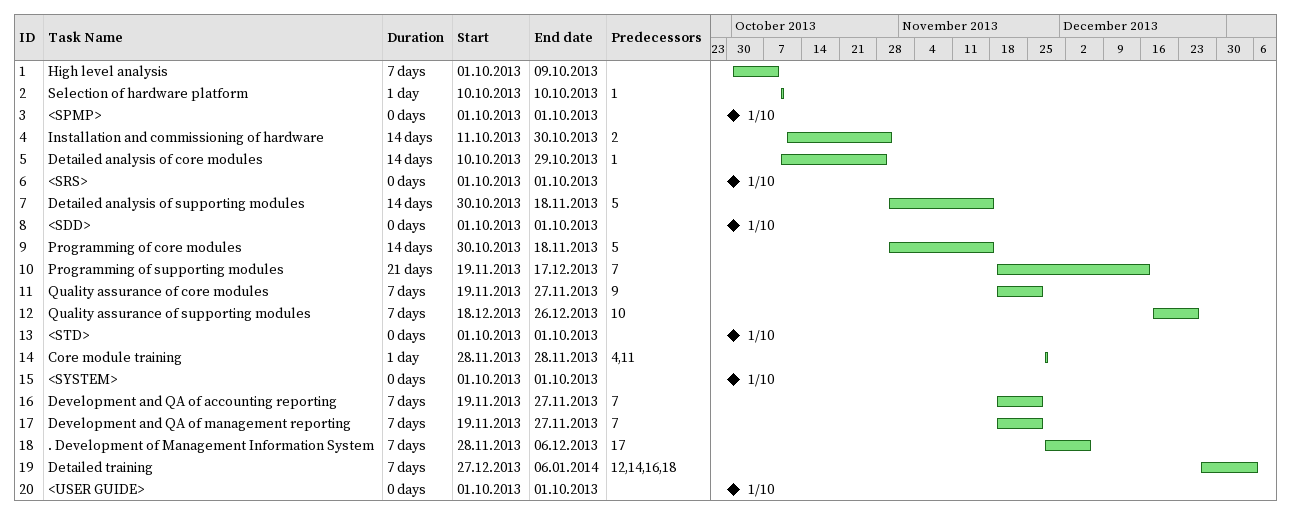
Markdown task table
| ID | Task | Duration | Start | Finish | Predecessors |
|---|---|---|---|---|---|
| 1 | High level analysis | 7d | 2013-10-01 | 2013-10-09 |  |
| 2 | Selection of hardware platform | 1d | 2013-10-10 | 2013-10-10 | 1 |
| 3 | <SPMP> | 0d | 2013-10-01 | 2013-10-01 |  |
| 4 | Installation and commissioning of hardware | 14d | 2013-10-11 | 2013-10-30 | 2 |
| 5 | Detailed analysis of core modules | 14d | 2013-10-10 | 2013-10-29 | 1 |
| 6 | <SRS> | 0d | 2013-10-01 | 2013-10-01 |  |
| 7 | Detailed analysis of supporting modules | 14d | 2013-10-30 | 2013-11-18 | 5 |
| 8 | <SDD> | 0d | 2013-10-01 | 2013-10-01 |  |
| 9 | Programming of core modules | 14d | 2013-10-30 | 2013-11-18 | 5 |
| 10 | Programming of supporting modules | 21d | 2013-11-19 | 2013-12-17 | 7 |
| 11 | Quality assurance of core modules | 7d | 2013-11-19 | 2013-11-27 | 9 |
| 12 | Quality assurance of supporting modules | 7d | 2013-12-18 | 2013-12-26 | 10 |
| 13 | <STD> | 0d | 2013-10-01 | 2013-10-01 |  |
| 14 | Core module training | 1d | 2013-11-28 | 2013-11-28 | 4, 11 |
| 15 | <SYSTEM> | 0d | 2013-10-01 | 2013-10-01 |  |
| 16 | Development and QA of accounting reporting | 7d | 2013-11-19 | 2013-11-27 | 7 |
| 17 | Development and QA of management reporting | 7d | 2013-11-19 | 2013-11-27 | 7 |
| 18 | . Development of Management Information System | 7d | 2013-11-28 | 2013-12-06 | 17 |
| 19 | Detailed training | 7d | 2013-12-27 | 2014-01-06 | 12, 14, 16, 18 |
| 20 | <USER GUIDE> | 0d | 2013-10-01 | 2013-10-01 |  |
